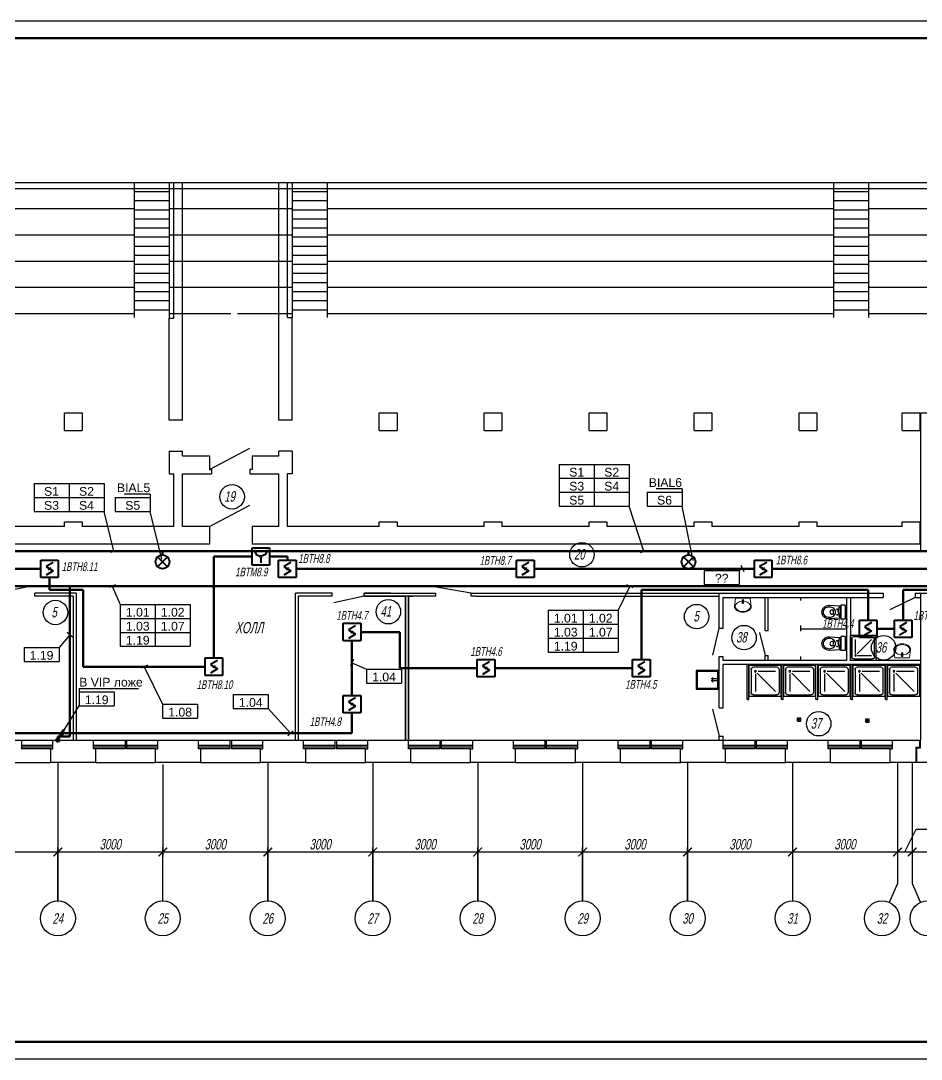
# Model space of a CAD drawing. Extents: x 0 to 1720, y -2086 to 3873.
# Drawn here: x 686.6 to 944, y 0 to 297 of the extents above; entities that cross this region are included whole.
import ezdxf
from ezdxf.enums import TextEntityAlignment as Align

# ---------------------------------------------------------------- set-up
doc = ezdxf.new("R2010")
doc.units = 0
doc.layers.add('EL_DEVICE', color=1, linetype='Continuous', lineweight=40)
doc.layers.add('EL_KABLE', color=9, linetype='Continuous', lineweight=60)
for name, color, linetype in [('EL_DEVICE_NAME', 7, 'Continuous'), ('FORMAT', 134, 'Continuous'), ('OSI', 5, 'Continuous'), ('PLAN', 2, 'Continuous'), ('SYS_PIN', 7, 'Continuous')]:
    doc.layers.add(name, color=color, linetype=linetype)
doc.styles.add('R2_5', font='arial.ttf', dxfattribs={"width": 0.65, "oblique": 12, "height": 2.5})
doc.styles.get("Standard").update_dxf_attribs({"font": 'arial.ttf'})

# ---------------------------------------------------------------- blocks, each defined once
blk = doc.blocks.new('n')
for points in [[(-6527766, -4118616), (-6527107, -4118616), (-6527107, -4119151), (-6527766, -4119151)], [(-6527735, -4118647), (-6527137, -4118647), (-6527137, -4119120), (-6527735, -4119120)]]:
    blk.add_lwpolyline(points, close=True)
for points in [[(-6527735, -4118854), (-6527544, -4118854)], [(-6527735, -4118910), (-6527544, -4118910)], [(-6527580, -4118817), (-6527580, -4118951)]]:
    blk.add_lwpolyline(points)
blk = doc.blocks.new('PL_SHOWER_TRAY')
for p, q in [((0.45, 0.9), (-0.45, 0.9)), ((-0.45, 0.9), (-0.45, 0)), ((0.45, 0), (0.45, 0.9)), ((-0.4, 0.125), (-0.4, 0.775)), ((-0.325, 0.85), (0.325, 0.85)), ((-0.275, 0.25), (-0.275, 0.75)), ((-0.222, 0.228), (0.3, 0.75)), ((0.4, 0.125), (0.4, 0.775)), ((-0.45, 0), (0.45, 0)), ((-0.325, 0.05), (0.325, 0.05)), ((-0.2, 0.175), (0.3, 0.175))]:
    blk.add_line(p, q)
blk.add_circle((-0.275, 0.175), 0.025)
for centre, start, end in [((-0.325, 0.775), 90, 180), ((0.325, 0.775), 360, 90), ((-0.325, 0.125), 180, 270), ((0.325, 0.125), 270, 360)]:
    blk.add_arc(centre, 0.075, start, end)
blk = doc.blocks.new('PODDON')
at = {"xscale": -1000, "yscale": 1000, "zscale": 1000, "rotation": 270}
blk.add_blockref('PL_SHOWER_TRAY', (-338, -13), dxfattribs=at)
blk = doc.blocks.new('раковина')
at = {"lineweight": 0}
for p, q in [((471040, 84579), (471009, 84347)), ((471029, 84347), (471034, 84376)), ((471034, 84376), (471046, 84404)), ((471459, 84579), (471040, 84579)), ((471040, 84578), (471040, 84578)), ((471046, 84404), (471067, 84429)), ((471067, 84429), (471094, 84451)), ((471094, 84451), (471127, 84470)), ((471127, 84470), (471165, 84483)), ((471165, 84483), (471207, 84492)), ((471207, 84492), (471250, 84495)), ((471231, 84521), (471231, 84525)), ((471233, 84489), (471231, 84521)), ((471236, 84481), (471241, 84439)), ((471239, 84502), (471261, 84502)), ((471239, 84502), (471261, 84502)), ((471239, 84490), (471239, 84502)), ((471250, 84495), (471293, 84492)), ((471259, 84439), (471264, 84481)), ((471261, 84502), (471261, 84490)), ((471267, 84489), (471269, 84521)), ((471269, 84521), (471269, 84525)), ((471293, 84492), (471334, 84483)), ((471334, 84483), (471372, 84470)), ((471372, 84470), (471405, 84451)), ((471405, 84451), (471433, 84429)), ((471433, 84429), (471453, 84404)), ((471453, 84404), (471466, 84376)), ((471489, 84347), (471459, 84579)), ((471459, 84578), (471459, 84578)), ((471466, 84376), (471469, 84347)), ((471009, 84347), (471014, 84314)), ((471014, 84314), (471028, 84283)), ((471028, 84283), (471050, 84253)), ((471034, 84318), (471029, 84347)), ((471046, 84291), (471034, 84318)), ((471067, 84265), (471046, 84291)), ((471050, 84253), (471080, 84228)), ((471094, 84243), (471067, 84265)), ((471080, 84228), (471116, 84207)), ((471127, 84225), (471094, 84243)), ((471116, 84207), (471158, 84191)), ((471165, 84211), (471127, 84225)), ((471158, 84191), (471203, 84182)), ((471207, 84203), (471165, 84211)), ((471203, 84182), (471250, 84179)), ((471250, 84200), (471207, 84203)), ((471293, 84203), (471250, 84200)), ((471250, 84179), (471297, 84182)), ((471334, 84211), (471293, 84203)), ((471297, 84182), (471342, 84191)), ((471372, 84225), (471334, 84211)), ((471342, 84191), (471383, 84207)), ((471405, 84243), (471372, 84225)), ((471383, 84207), (471420, 84228)), ((471433, 84265), (471405, 84243)), ((471420, 84228), (471449, 84253)), ((471453, 84291), (471433, 84265)), ((471449, 84253), (471472, 84283)), ((471466, 84318), (471453, 84291)), ((471469, 84347), (471466, 84318)), ((471472, 84283), (471485, 84314)), ((471485, 84314), (471489, 84347))]:
    blk.add_line(p, q, dxfattribs=at)
for centre, radius, start, end in [((471250, 84452), 24, 0, 180), ((471250, 84452), 24, 180, 0), ((471250, 84522), 20, 339.2856, 200.7144), ((471250, 84522), 19.2, 7.8374, 171.8967), ((471250, 84491), 16.9, 185.1696, 354.8304), ((471250, 84490), 16.9, 185.1696, 354.8304), ((471250, 84490), 10.9, 180, 0), ((471250, 84440), 8.95, 187.1389, 352.8611)]:
    blk.add_arc(centre, radius, start, end, dxfattribs=at)
blk = doc.blocks.new('_ArchTick')
at = {"const_width": 0.15}
blk.add_lwpolyline([(-0.5, -0.5), (0.5, 0.5)], dxfattribs=at)
blk = doc.blocks.new('PS_DAT_SMOKE')
at = {"layer": 'EL_DEVICE'}
for p, q in [((-2.5, 2.5), (2.5, 2.5)), ((-2.5, -2.5), (-2.5, 2.5)), ((1.01, 1.81), (-1.01, 0.61)), ((-1.01, 0.61), (1.01, -0.61)), ((2.5, 2.5), (2.5, -2.5)), ((2.5, -2.5), (-2.5, -2.5)), ((1.01, -0.61), (-1.01, -1.81))]:
    blk.add_line(p, q, dxfattribs=at)
blk = doc.blocks.new('CONNECTOR_SQUARE')
at = {"layer": 'SYS_PIN'}
for p, q in [((-0.35, 0.35), (0.35, -0.35)), ((0.35, 0.35), (-0.35, -0.35))]:
    blk.add_line(p, q, dxfattribs=at)
blk = doc.blocks.new('PS_DAT_HAND')
at = {"layer": 'EL_DEVICE'}
for p, q in [((-2.5, 2.5), (2.5, 2.5)), ((-2.5, -2.5), (-2.5, 2.5)), ((-1.88, 1.88), (-1.33, 0.55)), ((-1.33, 0.55), (0, 0)), ((1.33, 0.55), (0, 0)), ((0, 0), (0, -1.81)), ((1.88, 1.88), (1.33, 0.55)), ((2.5, 2.5), (2.5, -2.5)), ((2.5, -2.5), (-2.5, -2.5))]:
    blk.add_line(p, q, dxfattribs=at)
blk = doc.blocks.new('EL_CABLE_UP')
at = {"layer": 'EL_DEVICE'}
for p, q in [((0.25, 0.43), (1.75, 3.03)), ((1.75, 3.03), (0.32, 1.55)), ((1.75, 3.03), (1.18, 1.05))]:
    blk.add_line(p, q, dxfattribs=at)
blk.add_circle((0, 0), 0.5, dxfattribs=at)
blk = doc.blocks.new('CONNECTOR_POINT')
at = {"layer": 'SYS_PIN'}
for p, q in [((-0.35, 0.35), (0.35, -0.35)), ((0.35, 0.35), (-0.35, -0.35))]:
    blk.add_line(p, q, dxfattribs=at)
blk = doc.blocks.new('PS_BIAL')
at = {"layer": 'EL_DEVICE'}
for p, q in [((-1.41, 1.41), (1.41, -1.41)), ((1.41, 1.41), (-1.41, -1.41))]:
    blk.add_line(p, q, dxfattribs=at)
blk.add_circle((0, 0), 2, dxfattribs=at)

msp = doc.modelspace()

# ---------------------------------------------------------------- linework, layer by layer
for p, q in [((840.51, 170.14), (860.51, 170.14)), ((840.51, 170.14), (840.51, 158.14)), ((850.51, 170.14), (850.51, 158.14)), ((860.51, 170.14), (860.51, 158.14)), ((690.39, 164.65), (710.39, 164.65)), ((690.39, 164.65), (690.39, 156.65)), ((700.39, 164.65), (700.39, 156.65)), ((710.39, 164.65), (710.39, 156.65)), ((840.51, 166.14), (860.51, 166.14)), ((690.39, 160.65), (710.39, 160.65)), ((713.6, 160.65), (723.6, 160.65)), ((713.6, 160.65), (713.6, 156.65)), ((723.6, 161.65), (716.16, 161.65)), ((723.6, 161.65), (723.6, 160.65)), ((723.6, 160.65), (723.6, 156.65)), ((840.51, 162.14), (860.51, 162.14)), ((865.62, 162.14), (875.62, 162.14)), ((865.62, 162.14), (865.62, 158.14)), ((875.62, 163.14), (868.19, 163.14)), ((875.62, 163.14), (875.62, 162.14)), ((875.62, 162.14), (875.62, 158.14)), ((840.51, 158.14), (860.51, 158.14)), ((864.74, 145.27), (860.51, 158.14)), ((865.62, 158.14), (875.62, 158.14)), ((878.82, 142.66), (875.62, 158.14)), ((690.39, 156.65), (710.39, 156.65)), ((713.19, 145.27), (710.39, 156.65)), ((713.6, 156.65), (723.6, 156.65)), ((726.89, 143.06), (723.6, 156.65)), ((863.79, 144.96), (865.69, 145.58)), ((712.22, 145.03), (714.16, 145.51)), ((726.89, 143.06), (726.89, 143.06)), ((878.82, 142.66), (878.82, 142.66)), ((881.96, 139.82), (891.96, 139.82)), ((881.96, 139.82), (881.96, 135.82)), ((892.92, 140.27), (891.96, 139.82)), ((891.96, 139.82), (891.96, 135.82)), ((893.34, 139.36), (892.5, 141.18)), ((713.66, 135.67), (711.83, 134.87)), ((712.75, 135.27), (715.03, 130.09)), ((860.73, 135.27), (857.36, 128.39)), ((861.62, 134.83), (859.83, 135.71)), ((881.96, 135.82), (891.96, 135.82)), ((715.03, 130.09), (735.03, 130.09)), ((715.03, 130.09), (715.03, 118.09)), ((725.03, 130.09), (725.03, 118.09)), ((735.03, 130.09), (735.03, 118.09)), ((837.36, 128.39), (857.36, 128.39)), ((837.36, 128.39), (837.36, 116.39)), ((847.36, 128.39), (847.36, 116.39)), ((857.36, 128.39), (857.36, 116.39)), ((715.03, 126.09), (735.03, 126.09)), ((701.36, 120.73), (699.84, 122.02)), ((715.03, 122.09), (735.03, 122.09)), ((837.36, 124.39), (857.36, 124.39)), ((700.6, 121.37), (697.54, 117.76)), ((837.36, 120.39), (857.36, 120.39)), ((687.54, 117.76), (697.54, 117.76)), ((687.54, 117.76), (687.54, 113.76)), ((697.54, 117.76), (697.54, 113.76)), ((715.03, 118.09), (735.03, 118.09)), ((837.36, 116.39), (857.36, 116.39)), ((687.54, 113.76), (697.54, 113.76)), ((781.67, 114.33), (780.87, 112.5)), ((781.27, 113.41), (785.43, 111.58)), ((722.79, 112.71), (720.99, 111.83)), ((721.89, 112.27), (727.15, 101.53)), ((785.43, 111.58), (795.43, 111.58)), ((785.43, 111.58), (785.43, 107.58)), ((795.43, 111.58), (795.43, 107.58)), ((785.43, 107.58), (795.43, 107.58)), ((703.3, 106.05), (703.3, 105.05)), ((703.3, 106.05), (720.21, 106.05)), ((703.3, 105.05), (713.3, 105.05)), ((703.3, 105.05), (703.3, 101.05)), ((713.3, 105.05), (713.3, 101.05)), ((747.33, 104.3), (757.33, 104.3)), ((747.33, 104.3), (747.33, 100.3)), ((757.33, 104.3), (757.33, 100.3)), ((697.2, 91.27), (703.3, 101.05)), ((703.3, 101.05), (713.3, 101.05)), ((727.15, 101.53), (737.15, 101.53)), ((727.15, 101.53), (727.15, 97.53)), ((737.15, 101.53), (737.15, 97.53)), ((747.33, 100.3), (757.33, 100.3)), ((763.7, 93.27), (757.33, 100.3)), ((727.15, 97.53), (737.15, 97.53)), ((762.96, 92.6), (764.45, 93.94)), ((697.2, 91.27), (697.2, 91.27))]:
    msp.add_line(p, q)
at = {"layer": 'EL_KABLE'}
for p, q in [((1183.2, 145.27), (123, 145.27)), ((1183.2, 145.27), (273.65, 145.27)), ((1183.2, 145.27), (424.85, 145.27)), ((1183.2, 145.27), (581.6, 145.27)), ((1183.2, 145.27), (727.1, 145.27)), ((727.1, 145.27), (727.1, 144.27)), ((752.7, 143.77), (741.8, 143.77)), ((741.8, 143.77), (741.8, 114.77)), ((762.81, 143.77), (757.7, 143.77)), ((762.81, 142.77), (762.81, 143.77)), ((1183.2, 145.27), (877.46, 145.27)), ((877.46, 145.27), (877.46, 144.27)), ((692.32, 140.27), (629.33, 140.27)), ((828.31, 140.27), (765.31, 140.27)), ((896.3, 140.27), (833.31, 140.27)), ((974.67, 140.27), (901.3, 140.27)), ((694.82, 134.27), (694.82, 137.77)), ((1157, 135.27), (159.5, 135.27)), ((1157, 135.27), (337.7, 135.27)), ((1157, 135.27), (344, 135.27)), ((1157, 135.27), (624.45, 135.27)), ((704.4, 134.27), (694.82, 134.27)), ((1157, 135.27), (700.6, 135.27)), ((700.6, 135.27), (700.6, 92.27)), ((704.4, 112.27), (704.4, 134.27)), ((928.8, 134.27), (864, 134.27)), ((864, 134.27), (864, 114.37)), ((928.8, 125.57), (928.8, 134.27)), ((1000.12, 134.27), (938.8, 134.27)), ((938.8, 134.27), (938.8, 125.57)), ((794.94, 122.17), (783.77, 122.17)), ((794.94, 111.87), (794.94, 122.17)), ((936.3, 123.07), (931.3, 123.07)), ((781.27, 119.67), (781.27, 104.07)), ((739.3, 112.27), (704.4, 112.27)), ((817.1, 111.87), (794.94, 111.87)), ((861.5, 111.87), (822.1, 111.87)), ((781.27, 99.07), (781.27, 93.27)), ((781.27, 93.27), (679.68, 93.27)), ((700.6, 92.27), (697.2, 92.27)), ((697.2, 92.27), (697.2, 91.77))]:
    msp.add_line(p, q, dxfattribs=at)
at = {"layer": 'FORMAT'}
msp.add_lwpolyline([(0, 297), (1720.39, 297), (1720.39, 0), (0, 0)], close=True, dxfattribs=at)
at = {"layer": 'FORMAT', "lineweight": 50}
msp.add_lwpolyline([(20, 5), (20, 292), (1715.39, 292), (1715.39, 5)], close=True, dxfattribs=at)
at = {"layer": 'OSI'}
for p, q in [((697.2, 84.87), (697.2, 45.27)), ((697.2, 84.25), (697.2, 58.02)), ((697.2, 84.25), (697.2, 58.02)), ((727.2, 84.25), (727.2, 58.02)), ((727.2, 84.25), (727.2, 58.02)), ((757.2, 84.87), (757.2, 45.27)), ((757.2, 84.25), (757.2, 58.02)), ((757.2, 84.25), (757.2, 58.02)), ((787.2, 84.87), (787.2, 45.27)), ((787.2, 84.25), (787.2, 58.02)), ((787.2, 84.25), (787.2, 58.02)), ((817.2, 84.87), (817.2, 45.27)), ((817.2, 84.25), (817.2, 58.02)), ((817.2, 84.25), (817.2, 58.02)), ((847.2, 84.87), (847.2, 45.27)), ((847.2, 84.25), (847.2, 58.02)), ((847.2, 84.25), (847.2, 58.02)), ((877.2, 84.87), (877.2, 45.27)), ((877.2, 84.25), (877.2, 58.02)), ((877.2, 84.25), (877.2, 58.02)), ((907.2, 84.87), (907.2, 45.27)), ((907.2, 84.25), (907.2, 58.02)), ((907.2, 84.25), (907.2, 58.02)), ((937.2, 84.87), (937.2, 50.27)), ((937.2, 84.25), (937.2, 58.02)), ((937.2, 84.25), (937.2, 58.02)), ((941.4, 84.87), (941.4, 50.27)), ((941.4, 84.25), (941.4, 58.02)), ((941.4, 84.25), (941.4, 58.02)), ((939.3, 59.27), (942.57, 65.83)), ((942.57, 65.83), (949.9, 65.83)), ((665.2, 59.27), (699.2, 59.27)), ((695.2, 59.27), (729.2, 59.27)), ((725.2, 59.27), (759.2, 59.27)), ((755.2, 59.27), (789.2, 59.27)), ((785.2, 59.27), (819.2, 59.27)), ((815.2, 59.27), (849.2, 59.27)), ((845.2, 59.27), (879.2, 59.27)), ((875.2, 59.27), (909.2, 59.27)), ((905.2, 59.27), (939.2, 59.27)), ((935.2, 59.27), (943.4, 59.27)), ((939.4, 59.27), (973.4, 59.27))]:
    msp.add_line(p, q, dxfattribs=at)
at = {"layer": 'OSI', "lineweight": 25}
for p, q in [((697.2, 45.27), (697.2, 60.52)), ((697.2, 45.27), (697.2, 60.52)), ((727.2, 45.27), (727.2, 60.52)), ((727.2, 45.27), (727.2, 60.52)), ((757.2, 45.27), (757.2, 60.52)), ((757.2, 45.27), (757.2, 60.52)), ((787.2, 45.27), (787.2, 60.52)), ((787.2, 45.27), (787.2, 60.52)), ((817.2, 45.27), (817.2, 60.52)), ((817.2, 45.27), (817.2, 60.52)), ((847.2, 45.27), (847.2, 60.52)), ((847.2, 45.27), (847.2, 60.52)), ((877.2, 45.27), (877.2, 60.52)), ((877.2, 45.27), (877.2, 60.52)), ((937.2, 50.27), (934.81, 44.85)), ((941.4, 50.27), (943.79, 44.85))]:
    msp.add_line(p, q, dxfattribs=at)
for centre in [(697.2, 40.27), (727.2, 40.27), (757.2, 40.27), (787.2, 40.27), (817.2, 40.27), (847.2, 40.27), (877.2, 40.27), (907.2, 40.27), (932.8, 40.27), (945.8, 40.27)]:
    msp.add_circle(centre, 5, dxfattribs=at)
at = {"layer": 'PLAN'}
for p, q in [((33, 250.77), (1460.2, 250.77)), ((719.05, 250.77), (719.05, 212.11)), ((729.05, 250.77), (729.05, 212.11)), ((730.35, 211.94), (730.35, 250.77)), ((732.85, 212.11), (732.85, 250.77)), ((760.35, 212.11), (760.35, 250.77)), ((762.85, 212.11), (762.85, 250.77)), ((764.15, 250.77), (764.15, 212.11)), ((774.15, 250.77), (774.15, 212.11)), ((918.9, 250.77), (918.9, 212.11)), ((928.9, 250.77), (928.9, 212.11)), ((37.4, 249.07), (1380.89, 249.07)), ((719.05, 248.17), (729.05, 248.17)), ((764.15, 248.17), (774.15, 248.17)), ((918.9, 248.17), (928.9, 248.17)), ((719.05, 245.57), (729.05, 245.57)), ((764.15, 245.57), (774.15, 245.57)), ((918.9, 245.57), (928.9, 245.57)), ((574.3, 243.27), (719.05, 243.27)), ((719.05, 242.97), (729.05, 242.97)), ((729.05, 243.27), (764.15, 243.27)), ((764.15, 242.97), (774.15, 242.97)), ((774.15, 243.27), (918.9, 243.27)), ((918.9, 242.97), (928.9, 242.97)), ((928.9, 243.27), (1096.2, 243.27)), ((719.05, 240.37), (729.05, 240.37)), ((719.05, 237.77), (729.05, 237.77)), ((764.15, 240.37), (774.15, 240.37)), ((764.15, 237.77), (774.15, 237.77)), ((918.9, 240.37), (928.9, 240.37)), ((918.9, 237.77), (928.9, 237.77)), ((574.3, 235.77), (719.05, 235.77)), ((719.05, 235.17), (729.05, 235.17)), ((729.05, 235.77), (764.15, 235.77)), ((764.15, 235.17), (774.15, 235.17)), ((774.15, 235.77), (918.9, 235.77)), ((918.9, 235.17), (928.9, 235.17)), ((928.9, 235.77), (1096.2, 235.77)), ((719.05, 232.57), (729.05, 232.57)), ((764.15, 232.57), (774.15, 232.57)), ((918.9, 232.57), (928.9, 232.57)), ((719.05, 229.97), (729.05, 229.97)), ((764.15, 229.97), (774.15, 229.97)), ((918.9, 229.97), (928.9, 229.97)), ((574.3, 228.27), (719.05, 228.27)), ((719.05, 227.37), (729.05, 227.37)), ((729.05, 228.27), (764.15, 228.27)), ((764.15, 227.37), (774.15, 227.37)), ((774.15, 228.27), (918.9, 228.27)), ((918.9, 227.37), (928.9, 227.37)), ((928.9, 228.27), (1096.2, 228.27)), ((719.05, 224.77), (729.05, 224.77)), ((764.15, 224.77), (774.15, 224.77)), ((918.9, 224.77), (928.9, 224.77)), ((574.3, 220.77), (719.05, 220.77)), ((719.05, 222.17), (729.05, 222.17)), ((729.05, 220.77), (764.15, 220.77)), ((764.15, 222.17), (774.15, 222.17)), ((774.15, 220.77), (918.9, 220.77)), ((918.9, 222.17), (928.9, 222.17)), ((928.9, 220.77), (1096.2, 220.77)), ((719.05, 219.57), (729.05, 219.57)), ((719.05, 216.97), (729.05, 216.97)), ((764.15, 219.57), (774.15, 219.57)), ((764.15, 216.97), (774.15, 216.97)), ((918.9, 219.57), (928.9, 219.57)), ((918.9, 216.97), (928.9, 216.97)), ((719.05, 214.37), (729.05, 214.37)), ((764.15, 214.37), (774.15, 214.37)), ((918.9, 214.37), (928.9, 214.37)), ((574.3, 213.27), (719.05, 213.27)), ((729.05, 213.27), (746.6, 213.27)), ((729.05, 182.77), (729.05, 211.94)), ((729.05, 211.94), (730.35, 211.94)), ((732.85, 182.77), (732.85, 212.11)), ((748.51, 213.27), (764.15, 213.27)), ((760.35, 182.77), (760.35, 212.11)), ((762.85, 212.11), (764.15, 212.11)), ((764.15, 182.77), (764.15, 212.11)), ((774.15, 213.27), (918.9, 213.27)), ((928.9, 213.27), (1096.2, 213.27)), ((699.05, 184.87), (704.15, 184.87)), ((699.05, 179.77), (699.05, 184.87)), ((704.15, 184.87), (704.15, 179.77)), ((789.05, 184.87), (794.15, 184.87)), ((789.05, 179.77), (789.05, 184.87)), ((794.15, 184.87), (794.15, 179.77)), ((819.05, 184.87), (824.15, 184.87)), ((819.05, 179.77), (819.05, 184.87)), ((824.15, 184.87), (824.15, 179.77)), ((849.05, 184.87), (854.15, 184.87)), ((849.05, 179.77), (849.05, 184.87)), ((854.15, 184.87), (854.15, 179.77)), ((879.05, 184.87), (884.15, 184.87)), ((879.05, 179.77), (879.05, 184.87)), ((884.15, 184.87), (884.15, 179.77)), ((909.05, 184.87), (914.15, 184.87)), ((909.05, 179.77), (909.05, 184.87)), ((914.15, 184.87), (914.15, 179.77)), ((938.5, 184.87), (943.6, 184.87)), ((938.5, 179.77), (938.5, 184.87)), ((943.6, 184.87), (943.6, 179.77)), ((943.8, 184.87), (943.8, 145.37)), ((943.8, 184.87), (948.9, 184.87)), ((732.85, 182.77), (729.05, 182.77)), ((764.15, 182.77), (760.35, 182.77)), ((699.05, 179.77), (704.15, 179.77)), ((789.05, 179.77), (794.15, 179.77)), ((819.05, 179.77), (824.15, 179.77)), ((849.05, 179.77), (854.15, 179.77)), ((879.05, 179.77), (884.15, 179.77)), ((909.05, 179.77), (914.15, 179.77)), ((938.5, 179.77), (943.6, 179.77)), ((729.05, 173.87), (729.05, 167.47)), ((729.05, 173.87), (732.85, 173.87)), ((732.85, 172.57), (732.85, 173.87)), ((732.85, 172.57), (740.5, 172.57)), ((740.5, 168.67), (752.08, 174.73)), ((740.5, 168.67), (752.08, 174.73)), ((740.5, 172.57), (740.5, 168.67)), ((752.7, 172.57), (760.35, 172.57)), ((752.7, 172.57), (752.7, 168.67)), ((760.35, 172.57), (760.35, 173.87)), ((764.15, 173.87), (760.35, 173.87)), ((764.15, 173.87), (764.15, 167.47)), ((729.05, 167.47), (730.35, 167.47)), ((730.35, 152.37), (730.35, 167.47)), ((732.85, 152.37), (732.85, 167.47)), ((732.85, 167.47), (741.15, 167.47)), ((740.5, 168.67), (741.15, 168.67)), ((741.15, 168.67), (741.15, 167.47)), ((752.7, 168.67), (752.05, 168.67)), ((752.05, 168.67), (752.05, 167.47)), ((752.05, 167.47), (760.35, 167.47)), ((760.35, 152.37), (760.35, 167.47)), ((762.85, 152.37), (762.85, 167.47)), ((764.15, 167.47), (762.85, 167.47)), ((740.5, 152.37), (752.08, 158.43)), ((740.5, 152.37), (752.08, 158.43)), ((699.05, 152.37), (674.15, 152.37)), ((699.05, 152.37), (699.05, 153.67)), ((699.05, 153.67), (704.15, 153.67)), ((704.15, 153.67), (704.15, 152.37)), ((730.35, 152.37), (704.15, 152.37)), ((740.5, 152.37), (732.85, 152.37)), ((740.5, 152.37), (740.5, 147.27)), ((760.35, 152.37), (752.7, 152.37)), ((752.7, 152.37), (752.7, 147.27)), ((789.05, 152.37), (762.85, 152.37)), ((789.05, 152.37), (789.05, 153.67)), ((789.05, 153.67), (794.15, 153.67)), ((794.15, 153.67), (794.15, 152.37)), ((819.05, 152.37), (794.15, 152.37)), ((819.05, 152.37), (819.05, 153.67)), ((819.05, 153.67), (824.15, 153.67)), ((824.15, 153.67), (824.15, 152.37)), ((849.05, 152.37), (824.15, 152.37)), ((849.05, 152.37), (849.05, 153.67)), ((849.05, 153.67), (854.15, 153.67)), ((854.15, 153.67), (854.15, 152.37)), ((879.05, 152.37), (854.15, 152.37)), ((879.05, 152.37), (879.05, 153.67)), ((879.05, 153.67), (884.15, 153.67)), ((884.15, 153.67), (884.15, 152.37)), ((909.05, 152.37), (884.15, 152.37)), ((909.05, 152.37), (909.05, 153.67)), ((909.05, 153.67), (914.15, 153.67)), ((914.15, 153.67), (914.15, 152.37)), ((938.5, 152.37), (914.15, 152.37)), ((938.5, 152.37), (938.5, 153.67)), ((938.5, 153.67), (943.6, 153.67)), ((943.6, 153.67), (943.6, 147.27)), ((740.5, 147.27), (639.05, 147.27)), ((943.6, 147.27), (752.7, 147.27)), ((943.8, 145.37), (947.6, 145.37)), ((678.51, 133.27), (690.19, 135.44)), ((815.37, 133.27), (805.36, 135.01)), ((702.4, 133.27), (690.6, 133.27)), ((690.6, 132.47), (690.6, 133.27)), ((701.6, 132.47), (690.6, 132.47)), ((701.6, 132.47), (701.6, 91.27)), ((702.4, 133.27), (702.4, 91.27)), ((775.63, 133.27), (765.14, 133.27)), ((765.14, 91.27), (765.14, 133.27)), ((775.63, 132.47), (765.94, 132.47)), ((765.94, 91.27), (765.94, 132.47)), ((775.63, 132.47), (775.63, 133.27)), ((784.73, 132.47), (776.12, 130.56)), ((792.4, 133.27), (784.73, 133.27)), ((784.73, 133.27), (798.63, 133.27)), ((784.73, 132.47), (784.73, 133.27)), ((784.73, 132.47), (784.73, 133.27)), ((805.27, 132.47), (784.73, 132.47)), ((784.73, 132.47), (796.6, 132.47)), ((791.6, 133.27), (805.27, 133.27)), ((796.6, 132.47), (796.6, 91.27)), ((796.6, 91.27), (796.6, 132.47)), ((797.4, 132.47), (797.4, 91.27)), ((797.4, 91.27), (797.4, 132.47)), ((797.4, 132.47), (798.63, 132.47)), ((805.27, 132.47), (805.27, 133.27)), ((815.37, 133.27), (902, 133.27)), ((815.37, 132.47), (815.37, 133.27)), ((815.37, 132.47), (815.37, 133.27)), ((816.6, 132.47), (815.37, 132.47)), ((816.6, 132.47), (886.2, 132.47)), ((886.2, 131.07), (886.2, 133.27)), ((886.2, 133.27), (933.12, 133.27)), ((886.2, 123.29), (886.2, 132.47)), ((887.4, 132.07), (929, 132.07)), ((887.4, 131.07), (887.4, 132.07)), ((887.4, 123.29), (887.4, 131.07)), ((899.4, 122.57), (899.4, 132.07)), ((900.2, 122.57), (900.2, 132.07)), ((909.62, 131.17), (909.62, 132.07)), ((922.6, 132.07), (922.6, 114.07)), ((923.8, 132.07), (923.8, 114.07)), ((923.8, 132.07), (933.12, 132.07)), ((929, 132.07), (933.12, 132.07)), ((933.12, 133.27), (933.12, 132.07)), ((942.22, 132.07), (935, 128.49)), ((942.22, 133.27), (943.8, 133.27)), ((942.22, 133.27), (942.22, 132.07)), ((942.22, 132.07), (943.8, 132.07)), ((942.22, 132.07), (943.8, 132.07)), ((943.8, 133.27), (943.8, 91.27)), ((943.8, 133.27), (947.6, 133.27)), ((920.64, 129.55), (917.77, 129.72)), ((918.58, 128.47), (918.48, 128.47)), ((918.93, 128.47), (918.58, 128.47)), ((918.88, 127.57), (918.88, 128.17)), ((920.13, 128.67), (919.73, 128.67)), ((919.93, 128.47), (919.93, 128.87)), ((920.29, 127.94), (920.62, 129.53)), ((920.29, 127.8), (920.63, 126.2)), ((920.43, 127.9), (920.62, 129.53)), ((920.43, 127.85), (920.62, 126.21)), ((920.84, 129.53), (920.64, 129.55)), ((921.03, 129.87), (921.03, 125.87)), ((921.03, 129.87), (921.03, 125.87)), ((922.23, 129.87), (921.03, 129.87)), ((922.23, 129.87), (921.03, 129.87)), ((921.03, 126.41), (921.03, 129.33)), ((922.23, 129.87), (922.23, 125.87)), ((917.77, 126.03), (920.64, 126.2)), ((918.58, 127.27), (918.48, 127.27)), ((918.93, 127.27), (918.58, 127.27)), ((920.13, 127.07), (919.73, 127.07)), ((919.93, 127.27), (919.93, 126.87)), ((920.64, 126.2), (920.84, 126.21)), ((922.23, 125.87), (921.03, 125.87)), ((922.23, 125.87), (921.03, 125.87)), ((884.38, 115.61), (886.2, 123.29)), ((886.2, 123.29), (887.4, 123.29)), ((897.75, 122.09), (899.4, 115.47)), ((899.4, 122.57), (899.4, 122.82)), ((899.4, 122.57), (900.2, 122.57)), ((900.2, 122.57), (900.2, 122.82)), ((900.2, 122.57), (900.2, 122.82)), ((909.62, 122.47), (909.62, 124.07)), ((909.62, 123.07), (922.6, 123.07)), ((920.64, 120.55), (917.77, 120.72)), ((918.58, 119.47), (918.48, 119.47)), ((918.93, 119.47), (918.58, 119.47)), ((918.88, 118.57), (918.88, 119.17)), ((920.13, 119.67), (919.73, 119.67)), ((919.93, 119.47), (919.93, 119.87)), ((920.29, 118.94), (920.62, 120.53)), ((920.29, 118.8), (920.63, 117.2)), ((920.43, 118.9), (920.62, 120.53)), ((920.43, 118.85), (920.62, 117.21)), ((920.84, 120.53), (920.64, 120.55)), ((921.03, 120.87), (921.03, 116.87)), ((921.03, 120.87), (921.03, 116.87)), ((922.23, 120.87), (921.03, 120.87)), ((922.23, 120.87), (921.03, 120.87)), ((921.03, 117.41), (921.03, 120.33)), ((922.23, 120.87), (922.23, 116.87)), ((917.77, 117.03), (920.64, 117.2)), ((918.58, 118.27), (918.48, 118.27)), ((918.93, 118.27), (918.58, 118.27)), ((920.13, 118.07), (919.73, 118.07)), ((919.93, 118.27), (919.93, 117.87)), ((920.64, 117.2), (920.84, 117.21)), ((922.23, 116.87), (921.03, 116.87)), ((922.23, 116.87), (921.03, 116.87)), ((886.2, 114.07), (886.2, 115.19)), ((886.2, 115.19), (887.4, 115.19)), ((886.2, 100.49), (886.2, 114.07)), ((887.4, 114.07), (887.4, 115.19)), ((922.6, 114.07), (887.4, 114.07)), ((943.8, 112.87), (887.4, 112.87)), ((887.4, 100.49), (887.4, 112.87)), ((894.2, 102.87), (894.2, 112.87)), ((894.7, 102.87), (894.7, 112.87)), ((899.4, 114.07), (899.4, 115.47)), ((899.4, 115.47), (900.2, 115.47)), ((900.2, 114.07), (900.2, 115.47)), ((900.2, 114.07), (900.2, 115.47)), ((904.04, 102.87), (904.04, 112.87)), ((904.54, 102.87), (904.54, 112.87)), ((909.62, 114.27), (909.62, 115.17)), ((913.89, 102.87), (913.89, 112.87)), ((913.89, 102.87), (913.89, 112.87)), ((914.39, 102.87), (914.39, 112.87)), ((914.39, 102.87), (914.39, 112.87)), ((943.8, 114.07), (923.8, 114.07)), ((923.86, 102.87), (923.86, 112.87)), ((923.86, 102.87), (923.86, 112.87)), ((924.36, 102.87), (924.36, 112.87)), ((924.36, 102.87), (924.36, 112.87)), ((933.75, 102.87), (933.75, 112.87)), ((933.75, 102.87), (933.75, 112.87)), ((934.25, 102.87), (934.25, 112.87)), ((934.25, 102.87), (934.25, 112.87)), ((894.45, 102.87), (894.2, 102.87)), ((894.45, 102.87), (894.7, 102.87)), ((904.29, 102.87), (904.04, 102.87)), ((904.29, 102.87), (904.54, 102.87)), ((914.14, 102.87), (913.89, 102.87)), ((914.14, 102.87), (913.89, 102.87)), ((914.14, 102.87), (914.39, 102.87)), ((914.14, 102.87), (914.39, 102.87)), ((924.11, 102.87), (923.86, 102.87)), ((924.11, 102.87), (923.86, 102.87)), ((924.11, 102.87), (924.36, 102.87)), ((924.11, 102.87), (924.36, 102.87)), ((934, 102.87), (933.75, 102.87)), ((934, 102.87), (933.75, 102.87)), ((934, 102.87), (934.25, 102.87)), ((934, 102.87), (934.25, 102.87)), ((884.28, 100.08), (886.2, 92.39)), ((886.2, 100.49), (887.4, 100.49)), ((908.58, 96.65), (908.58, 97.65)), ((908.58, 97.65), (909.58, 97.65)), ((908.58, 97.15), (909.58, 97.15)), ((908.58, 96.65), (909.58, 96.65)), ((909.08, 96.65), (909.08, 97.65)), ((909.58, 96.65), (909.58, 97.65)), ((928.13, 96.38), (928.13, 97.38)), ((928.13, 97.38), (929.13, 97.38)), ((928.13, 96.88), (929.13, 96.88)), ((928.13, 96.38), (929.13, 96.38)), ((928.63, 96.38), (928.63, 97.38)), ((929.13, 96.38), (929.13, 97.38)), ((886.2, 91.27), (886.2, 92.39)), ((886.2, 92.39), (887.4, 92.39)), ((887.4, 91.27), (887.4, 92.39)), ((677.4, 91.27), (695.8, 91.27)), ((686.8, 91.27), (686.8, 88.77)), ((695.8, 89.77), (686.8, 89.77)), ((695.8, 89.27), (686.8, 89.27)), ((695.8, 91.27), (707.4, 91.27)), ((695.8, 88.77), (695.8, 91.27)), ((707.4, 88.77), (707.4, 91.27)), ((707.4, 91.27), (725.8, 91.27)), ((716.4, 89.77), (707.4, 89.77)), ((716.4, 89.27), (707.4, 89.27)), ((716.4, 91.27), (716.4, 88.77)), ((716.8, 91.27), (716.8, 88.77)), ((725.8, 89.77), (716.8, 89.77)), ((725.8, 89.27), (716.8, 89.27)), ((725.8, 91.27), (737.4, 91.27)), ((725.8, 88.77), (725.8, 91.27)), ((737.4, 88.77), (737.4, 91.27)), ((737.4, 91.27), (755.8, 91.27)), ((746.4, 89.77), (737.4, 89.77)), ((746.4, 89.27), (737.4, 89.27)), ((746.4, 91.27), (746.4, 88.77)), ((746.8, 91.27), (746.8, 88.77)), ((755.8, 89.77), (746.8, 89.77)), ((755.8, 89.27), (746.8, 89.27)), ((755.8, 91.27), (767.4, 91.27)), ((755.8, 88.77), (755.8, 91.27)), ((767.4, 88.77), (767.4, 91.27)), ((767.4, 91.27), (785.8, 91.27)), ((776.4, 89.77), (767.4, 89.77)), ((776.4, 89.27), (767.4, 89.27)), ((771.43, 91.27), (789.83, 91.27)), ((776.4, 91.27), (776.4, 88.77)), ((776.8, 91.27), (776.8, 88.77)), ((785.8, 89.77), (776.8, 89.77)), ((785.8, 89.27), (776.8, 89.27)), ((785.8, 91.27), (797.4, 91.27)), ((785.8, 88.77), (785.8, 91.27)), ((797.4, 88.77), (797.4, 91.27)), ((797.4, 91.27), (815.8, 91.27)), ((806.4, 89.77), (797.4, 89.77)), ((806.4, 89.27), (797.4, 89.27)), ((806.4, 91.27), (806.4, 88.77)), ((806.8, 91.27), (806.8, 88.77)), ((815.8, 89.77), (806.8, 89.77)), ((815.8, 89.27), (806.8, 89.27)), ((815.8, 91.27), (827.4, 91.27)), ((815.8, 88.77), (815.8, 91.27)), ((827.4, 88.77), (827.4, 91.27)), ((827.4, 91.27), (845.8, 91.27)), ((836.4, 89.77), (827.4, 89.77)), ((836.4, 89.27), (827.4, 89.27)), ((836.4, 91.27), (836.4, 88.77)), ((836.8, 91.27), (836.8, 88.77)), ((845.8, 89.77), (836.8, 89.77)), ((845.8, 89.27), (836.8, 89.27)), ((845.8, 91.27), (857.4, 91.27)), ((845.8, 88.77), (845.8, 91.27)), ((857.4, 88.77), (857.4, 91.27)), ((857.4, 91.27), (875.8, 91.27)), ((866.4, 89.77), (857.4, 89.77)), ((866.4, 89.27), (857.4, 89.27)), ((866.4, 91.27), (866.4, 88.77)), ((866.8, 91.27), (866.8, 88.77)), ((875.8, 89.77), (866.8, 89.77)), ((875.8, 89.27), (866.8, 89.27)), ((875.8, 91.27), (887.4, 91.27)), ((875.8, 88.77), (875.8, 91.27)), ((887.4, 88.77), (887.4, 91.27)), ((887.4, 91.27), (905.8, 91.27)), ((896.4, 89.77), (887.4, 89.77)), ((896.4, 89.27), (887.4, 89.27)), ((896.4, 91.27), (896.4, 88.77)), ((896.8, 91.27), (896.8, 88.77)), ((905.8, 89.77), (896.8, 89.77)), ((905.8, 89.27), (896.8, 89.27)), ((905.8, 91.27), (917.4, 91.27)), ((905.8, 88.77), (905.8, 91.27)), ((917.4, 88.77), (917.4, 91.27)), ((917.4, 91.27), (935.8, 91.27)), ((926.4, 89.77), (917.4, 89.77)), ((926.4, 89.27), (917.4, 89.27)), ((926.4, 91.27), (926.4, 88.77)), ((926.8, 91.27), (926.8, 88.77)), ((935.8, 89.77), (926.8, 89.77)), ((935.8, 89.27), (926.8, 89.27)), ((935.8, 91.27), (943.6, 91.27)), ((935.8, 88.77), (935.8, 91.27)), ((942.4, 89.27), (943.6, 89.27)), ((942.4, 89.27), (942.4, 84.87)), ((943.6, 89.27), (943.6, 91.27)), ((943.8, 89.07), (943.8, 91.27)), ((695.15, 88.77), (686.8, 88.77)), ((695.15, 84.87), (695.15, 88.77)), ((695.15, 88.77), (695.8, 88.77)), ((708.05, 88.77), (707.4, 88.77)), ((708.05, 84.87), (708.05, 88.77)), ((716.4, 88.77), (708.05, 88.77)), ((725.15, 88.77), (716.8, 88.77)), ((725.15, 84.87), (725.15, 88.77)), ((725.15, 88.77), (725.8, 88.77)), ((738.05, 88.77), (737.4, 88.77)), ((738.05, 84.87), (738.05, 88.77)), ((746.4, 88.77), (738.05, 88.77)), ((755.15, 88.77), (746.8, 88.77)), ((755.15, 84.87), (755.15, 88.77)), ((755.15, 88.77), (755.8, 88.77)), ((768.05, 88.77), (767.4, 88.77)), ((768.05, 84.87), (768.05, 88.77)), ((776.4, 88.77), (768.05, 88.77)), ((785.15, 88.77), (776.8, 88.77)), ((785.15, 84.87), (785.15, 88.77)), ((785.15, 88.77), (785.8, 88.77)), ((798.05, 88.77), (797.4, 88.77)), ((798.05, 84.87), (798.05, 88.77)), ((806.4, 88.77), (798.05, 88.77)), ((815.15, 88.77), (806.8, 88.77)), ((815.15, 84.87), (815.15, 88.77)), ((815.15, 88.77), (815.8, 88.77)), ((828.05, 88.77), (827.4, 88.77)), ((828.05, 84.87), (828.05, 88.77)), ((836.4, 88.77), (828.05, 88.77)), ((845.15, 88.77), (836.8, 88.77)), ((845.15, 84.87), (845.15, 88.77)), ((845.15, 88.77), (845.8, 88.77)), ((858.05, 88.77), (857.4, 88.77)), ((858.05, 84.87), (858.05, 88.77)), ((866.4, 88.77), (858.05, 88.77)), ((875.15, 88.77), (866.8, 88.77)), ((875.15, 84.87), (875.15, 88.77)), ((875.15, 88.77), (875.8, 88.77)), ((888.05, 88.77), (887.4, 88.77)), ((888.05, 84.87), (888.05, 88.77)), ((896.4, 88.77), (888.05, 88.77)), ((905.15, 88.77), (896.8, 88.77)), ((905.15, 84.87), (905.15, 88.77)), ((905.15, 88.77), (905.8, 88.77)), ((918.05, 88.77), (917.4, 88.77)), ((918.05, 84.87), (918.05, 88.77)), ((926.4, 88.77), (918.05, 88.77)), ((935.15, 88.77), (926.8, 88.77)), ((935.15, 84.87), (935.15, 88.77)), ((935.15, 88.77), (935.8, 88.77)), ((942.6, 89.07), (942.6, 84.87)), ((942.6, 89.07), (943.8, 89.07)), ((678.05, 84.87), (695.15, 84.87)), ((708.05, 84.87), (695.15, 84.87)), ((708.05, 84.87), (725.15, 84.87)), ((738.05, 84.87), (725.15, 84.87)), ((738.05, 84.87), (755.15, 84.87)), ((768.05, 84.87), (755.15, 84.87)), ((768.05, 84.87), (785.15, 84.87)), ((798.05, 84.87), (785.15, 84.87)), ((798.05, 84.87), (815.15, 84.87)), ((828.05, 84.87), (815.15, 84.87)), ((828.05, 84.87), (845.15, 84.87)), ((858.05, 84.87), (845.15, 84.87)), ((858.05, 84.87), (875.15, 84.87)), ((888.05, 84.87), (875.15, 84.87)), ((888.05, 84.87), (905.15, 84.87)), ((918.05, 84.87), (905.15, 84.87)), ((918.05, 84.87), (935.15, 84.87)), ((942.4, 84.87), (935.15, 84.87)), ((952.25, 84.87), (942.6, 84.87))]:
    msp.add_line(p, q, dxfattribs=at)
for centre, radius in [((747.01, 160.86), 3.5), ((847.01, 144.3), 3.5), ((696.51, 127.77), 3.5), ((791.67, 128), 3.5), ((879.79, 126.59), 3.5), ((919.93, 128.67), 0.1), ((919.93, 127.07), 0.1), ((893.34, 120.59), 3.5), ((919.93, 119.67), 0.1), ((933.24, 117.68), 3.5), ((919.93, 118.07), 0.1), ((914.68, 95.95), 3.5)]:
    msp.add_circle(centre, radius, dxfattribs=at)
for centre, radius, start, end in [((917.16, 127.87), 1.64, 154.8176, 180), ((917.16, 127.87), 1.64, 180, 205.1824), ((917.39, 127.77), 1.88, 131.3785, 154.8176), ((917.1, 127.87), 1.18, 152.7879, 180), ((917.1, 127.87), 1.18, 180, 207.2121), ((917.4, 127.72), 1.52, 128.8534, 152.7879), ((917.53, 127.6), 2.1, 110.0471, 131.3785), ((917.6, 127.48), 1.83, 108.4524, 128.8534), ((917.63, 127.34), 2.38, 90, 110.0471), ((917.73, 127.1), 2.23, 90, 108.4524), ((917.63, 127.34), 2.38, 86.5615, 90), ((917.73, 127.1), 2.23, 71.5476, 90), ((918.48, 127.87), 0.6, 90, 270), ((917.85, 127.48), 1.83, 51.1466, 71.5476), ((918.58, 128.17), 0.3, 0, 90), ((918.93, 128.57), 0.1, 270, 0), ((918.05, 127.72), 1.52, 27.2121, 51.1466), ((918.35, 127.87), 1.18, 360, 27.2121), ((918.35, 127.87), 1.18, 332.7879, 0), ((920.63, 127.87), 0.343, 168.1909, 191.8091), ((920.63, 127.87), 0.199, 173.1871, 186.8129), ((920.64, 129.53), 0.0186, 86.5615, 168.1909), ((920.83, 129.33), 0.2, 360, 86.5615), ((917.39, 127.98), 1.88, 205.1824, 228.6215), ((917.4, 128.03), 1.52, 207.2121, 231.1466), ((917.53, 128.14), 2.1, 228.6215, 249.9529), ((917.6, 128.27), 1.83, 231.1466, 251.5476), ((917.63, 128.4), 2.38, 249.9529, 270), ((917.73, 128.65), 2.23, 251.5476, 270), ((917.63, 128.4), 2.38, 270, 273.4385), ((917.73, 128.65), 2.23, 270, 288.4524), ((917.85, 128.27), 1.83, 288.4524, 308.8534), ((918.58, 127.57), 0.3, 270, 0), ((918.93, 127.17), 0.1, 0, 90), ((918.05, 128.03), 1.52, 308.8534, 332.7879), ((920.64, 126.22), 0.0186, 191.8091, 273.4385), ((920.83, 126.41), 0.2, 273.4385, 360), ((917.16, 118.87), 1.64, 154.8176, 180), ((917.16, 118.87), 1.64, 180, 205.1824), ((917.39, 118.77), 1.88, 131.3785, 154.8176), ((917.1, 118.87), 1.18, 152.7879, 180), ((917.1, 118.87), 1.18, 180, 207.2121), ((917.4, 118.72), 1.52, 128.8534, 152.7879), ((917.53, 118.6), 2.1, 110.0471, 131.3785), ((917.6, 118.48), 1.83, 108.4524, 128.8534), ((917.63, 118.34), 2.38, 90, 110.0471), ((917.73, 118.1), 2.23, 90, 108.4524), ((917.63, 118.34), 2.38, 86.5615, 90), ((917.73, 118.1), 2.23, 71.5476, 90), ((918.48, 118.87), 0.6, 90, 270), ((917.85, 118.48), 1.83, 51.1466, 71.5476), ((918.58, 119.17), 0.3, 0, 90), ((918.93, 119.57), 0.1, 270, 0), ((918.05, 118.72), 1.52, 27.2121, 51.1466), ((918.35, 118.87), 1.18, 360, 27.2121), ((918.35, 118.87), 1.18, 332.7879, 0), ((920.63, 118.87), 0.343, 168.1909, 191.8091), ((920.63, 118.87), 0.199, 173.1871, 186.8129), ((920.64, 120.53), 0.0186, 86.5615, 168.1909), ((920.83, 120.33), 0.2, 360, 86.5615), ((917.39, 118.98), 1.88, 205.1824, 228.6215), ((917.4, 119.03), 1.52, 207.2121, 231.1466), ((917.53, 119.14), 2.1, 228.6215, 249.9529), ((917.6, 119.27), 1.83, 231.1466, 251.5476), ((917.63, 119.4), 2.38, 249.9529, 270), ((917.73, 119.65), 2.23, 251.5476, 270), ((917.63, 119.4), 2.38, 270, 273.4385), ((917.73, 119.65), 2.23, 270, 288.4524), ((917.85, 119.27), 1.83, 288.4524, 308.8534), ((918.58, 118.57), 0.3, 270, 0), ((918.93, 118.17), 0.1, 0, 90), ((918.05, 119.03), 1.52, 308.8534, 332.7879), ((920.64, 117.22), 0.0186, 191.8091, 273.4385), ((920.83, 117.41), 0.2, 273.4385, 360)]:
    msp.add_arc(centre, radius, start, end, dxfattribs=at)

# ---------------------------------------------------------------- block references
for name, p in [('PS_DAT_HAND', (755.2, 143.77)), ('PS_DAT_SMOKE', (694.82, 140.27)), ('PS_BIAL', (727.1, 142.27)), ('CONNECTOR_SQUARE', (727.1, 142.27)), ('CONNECTOR_SQUARE', (755.2, 143.77)), ('PS_DAT_SMOKE', (762.81, 140.27)), ('PS_DAT_SMOKE', (830.81, 140.27)), ('PS_BIAL', (877.45, 142.27)), ('CONNECTOR_SQUARE', (877.45, 142.27)), ('PS_DAT_SMOKE', (898.8, 140.27)), ('CONNECTOR_SQUARE', (694.82, 140.27)), ('CONNECTOR_SQUARE', (762.81, 140.27)), ('CONNECTOR_SQUARE', (830.81, 140.27)), ('CONNECTOR_SQUARE', (898.8, 140.27)), ('PS_DAT_SMOKE', (928.8, 123.07)), ('PS_DAT_SMOKE', (938.8, 123.07)), ('PS_DAT_SMOKE', (781.27, 122.17)), ('CONNECTOR_SQUARE', (781.27, 122.17)), ('CONNECTOR_SQUARE', (928.8, 123.07)), ('CONNECTOR_SQUARE', (938.8, 123.07)), ('PS_DAT_SMOKE', (741.8, 112.27)), ('PS_DAT_SMOKE', (819.6, 111.87)), ('PS_DAT_SMOKE', (864, 111.87)), ('CONNECTOR_SQUARE', (741.8, 112.27)), ('CONNECTOR_SQUARE', (819.6, 111.87)), ('CONNECTOR_SQUARE', (864, 111.87)), ('PS_DAT_SMOKE', (781.27, 101.57)), ('CONNECTOR_SQUARE', (781.27, 101.57)), ('EL_CABLE_UP', (697.2, 91.27)), ('CONNECTOR_POINT', (697.2, 91.27))]:
    msp.add_blockref(name, p)
at = {"layer": 'OSI', "xscale": 2.5, "yscale": 2.5, "zscale": 2.5}
for p in [(697.2, 59.27), (727.2, 59.27), (757.2, 59.27), (787.2, 59.27), (817.2, 59.27), (847.2, 59.27), (877.2, 59.27), (907.2, 59.27), (937.2, 59.27), (941.4, 59.27)]:
    msp.add_blockref('_ArchTick', p, dxfattribs=at)
at = {"layer": 'OSI', "xscale": 2.5, "yscale": 2.5, "zscale": 2.5, "rotation": 180}
for p in [(697.2, 59.27), (727.2, 59.27), (757.2, 59.27), (787.2, 59.27), (817.2, 59.27), (847.2, 59.27), (877.2, 59.27), (907.2, 59.27), (937.2, 59.27), (941.4, 59.27)]:
    msp.add_blockref('_ArchTick', p, dxfattribs=at)
at = {"layer": 'PLAN'}
for name, p, xscale, yscale, zscale in [('раковина', (-3819.49, -713.95), 0.01, 0.01, 0.01), ('PODDON', (926.51, 117.78), 0.008, 0.008, 0.008), ('n', (-64391.46, 41297.34), -0.01, 0.01, 0.01)]:
    msp.add_blockref(name, p, dxfattribs=dict(at, xscale=xscale, yscale=yscale, zscale=zscale))
at = {"layer": 'PLAN', "yscale": 0.01, "zscale": 0.01}
for name, p, xscale, rotation in [('раковина', (-3773.97, 960.58), -0.01, 180), ('PODDON', (899.48, 109.32), 0.01, 270), ('PODDON', (909.32, 109.32), 0.01, 270), ('PODDON', (919.24, 109.32), 0.01, 270), ('PODDON', (929.19, 109.32), 0.01, 270), ('PODDON', (939.08, 109.32), 0.01, 270)]:
    msp.add_blockref(name, p, dxfattribs=dict(at, xscale=xscale, rotation=rotation))

# ---------------------------------------------------------------- texts
at = {"char_height": 2.5}
for s, insert, attachment_point, line_spacing_factor in [('S1', (845.51, 169.14), 2, 0.96), ('S2', (855.51, 169.14), 2, 0.96), ('S1', (695.39, 163.65), 2, 0.96), ('S2', (705.39, 163.65), 2, 0.96), ('BIAL5', (723.6, 162.15), 9, 0.25), ('S3', (845.51, 165.14), 2, 0.96), ('S4', (855.51, 165.14), 2, 0.96), ('BIAL6', (875.62, 163.64), 9, 0.25), ('S5', (845.51, 161.14), 2, 0.96), ('S6', (870.62, 161.14), 2, 0.96), ('S3', (695.39, 159.65), 2, 0.96), ('S4', (705.39, 159.65), 2, 0.96), ('S5', (718.6, 159.65), 2, 0.96), ('??', (886.96, 138.82), 2, 0.96), ('1.01', (720.03, 129.09), 2, 0.96), ('1.02', (730.03, 129.09), 2, 0.96), ('1.03', (720.03, 125.09), 2, 0.96), ('1.07', (730.03, 125.09), 2, 0.96), ('1.01', (842.36, 127.39), 2, 0.96), ('1.02', (852.36, 127.39), 2, 0.96), ('1.03', (842.36, 123.39), 2, 0.96), ('1.07', (852.36, 123.39), 2, 0.96), ('1.19', (720.03, 121.09), 2, 0.96), ('1.19', (842.36, 119.39), 2, 0.96), ('1.19', (692.54, 116.76), 2, 0.96), ('1.04', (790.43, 110.58), 2, 0.96), ('В VIP ложе', (703.3, 106.55), 7, 0.25), ('1.19', (708.3, 104.05), 2, 0.96), ('1.04', (752.33, 103.3), 2, 0.96), ('1.08', (732.15, 100.53), 2, 0.96)]:
    msp.add_mtext(s, dxfattribs=dict(at, insert=insert, attachment_point=attachment_point, line_spacing_factor=line_spacing_factor))
at = {"layer": 'EL_DEVICE_NAME', "style": 'R2_5', "oblique": 12, "width": 0.65}
for s, p in [('1BTH8.8', (770.38, 141.95)), ('1BTH8.7', (822.22, 141.4)), ('1BTH8.6', (906.87, 141.51)), ('1BTH8.11', (703.4, 139.62)), ('1BTM8.9', (752.48, 138.1)), ('1BTH4.7', (781.27, 125.67)), ('1BTH4.3', (946.25, 125.65)), ('1BTH4.4', (920.13, 123.38)), ('1BTH4.6', (819.6, 115.37)), ('1BTH8.10', (741.98, 105.88)), ('1BTH4.5', (863.83, 105.94)), ('1BTH4.8', (773.64, 95.3))]:
    msp.add_text(s, height=2.5, dxfattribs=at).set_placement(p, align=Align.CENTER)
at = {"layer": 'OSI', "lineweight": 25, "style": 'R2_5', "oblique": 12, "width": 0.65}
for s, p in [('24', (697.2, 40.27)), ('25', (727.2, 40.27)), ('26', (757.2, 40.27)), ('27', (787.2, 40.27)), ('28', (817.2, 40.27)), ('29', (847.2, 40.27)), ('30', (877.2, 40.27)), ('31', (907.2, 40.27)), ('32', (932.8, 40.27))]:
    msp.add_text(s, height=3, dxfattribs=at).set_placement(p, align=Align.MIDDLE_CENTER)
at = {"layer": 'OSI', "char_height": 3, "attachment_point": 5, "style": 'R2_5'}
for insert in [(712.2, 61.46), (742.2, 61.46), (772.2, 61.46), (802.2, 61.46), (832.2, 61.46), (862.2, 61.46), (892.2, 61.46), (922.2, 61.46)]:
    msp.add_mtext('3000', dxfattribs=dict(at, insert=insert))
at = {"layer": 'PLAN', "style": 'R2_5', "oblique": 12, "width": 0.65}
for s, height, p in [('19', 3, (744.77, 159.46)), ('20', 3, (844.76, 142.9)), ('5', 3, (695.41, 126.36)), ('41', 3, (789.42, 126.6)), ('5', 3, (878.91, 125.19)), ('ХОЛЛ', 3.2, (747.9, 121.85)), ('38', 3, (891.1, 119.19)), ('36', 3, (930.99, 116.28)), ('37', 3, (912.43, 94.55))]:
    msp.add_text(s, height=height, dxfattribs=at).set_placement(p)

doc.saveas('drawing.dxf')
